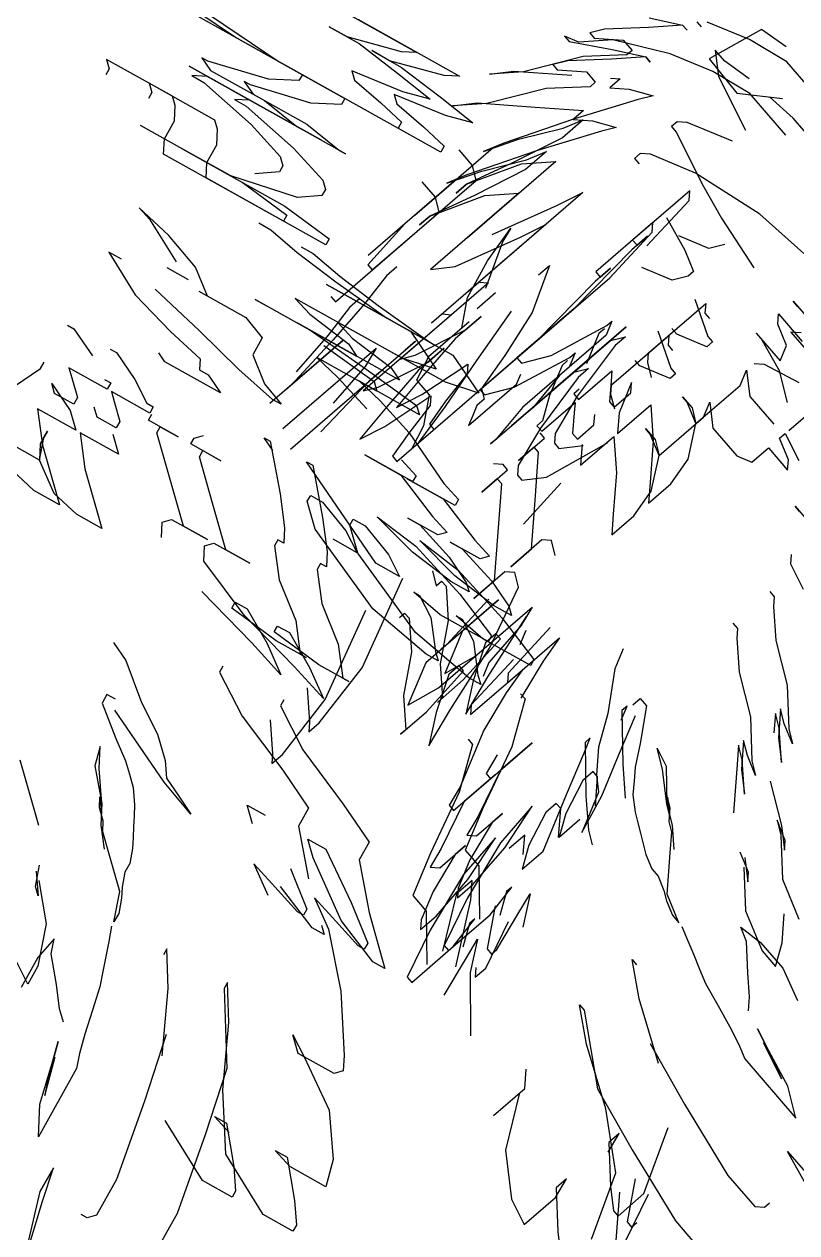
# Model space of a CAD drawing. Header units: millimetres. Extents: x 6517 to 10548, y -1828 to 1073.
# Drawn here: x 9346.73 to 9359.4, y 154.26 to 174.07 of the extents above; entities that cross this region are included whole.
import ezdxf

# ---------------------------------------------------------------- set-up
doc = ezdxf.new("R2010")
doc.units = ezdxf.units.MM
doc.layers.add('AĞAÇLAR', color=7, linetype='Continuous')
doc.layers.add('kapı', color=6, linetype='Continuous', lineweight=9)

# ---------------------------------------------------------------- blocks, each defined once
blk = doc.blocks.new('A$C06865A3D')
at = {"color": 84}
for p, q in [((2.5605, 1.8412), (2.5466, 1.7919)), ((2.5953, 1.837), (2.5594, 1.8279)), ((2.5859, 1.8456), (2.5605, 1.8412)), ((2.642, 1.8335), (2.5953, 1.837)), ((2.5594, 1.8279), (2.5232, 1.8129)), ((2.5839, 1.7878), (2.6147, 1.8122)), ((2.4856, 1.7805), (2.5102, 1.7963)), ((2.5102, 1.7963), (2.491, 1.7742)), ((2.5102, 1.7963), (2.516, 1.7958)), ((2.516, 1.7958), (2.5102, 1.7963)), ((2.5466, 1.7919), (2.5839, 1.7878)), ((2.491, 1.7742), (2.4655, 1.7467)), ((2.6105, 1.7562), (2.5718, 1.7402)), ((2.4655, 1.7467), (2.4588, 1.7355)), ((2.4647, 1.7351), (2.4834, 1.7513)), ((2.4947, 1.7446), (2.4692, 1.7171)), ((2.4834, 1.7513), (2.4951, 1.7504)), ((2.4951, 1.7504), (2.4947, 1.7446)), ((2.4588, 1.7355), (2.4647, 1.7351)), ((2.5167, 1.7254), (2.5351, 1.7357)), ((2.5351, 1.7357), (2.5284, 1.7245)), ((2.5652, 1.7345), (2.5647, 1.7282)), ((2.5718, 1.7402), (2.5652, 1.7345)), ((2.4988, 1.7208), (2.505, 1.7262)), ((2.5284, 1.7245), (2.5012, 1.6737)), ((2.505, 1.7262), (2.5042, 1.7145)), ((2.5042, 1.7145), (2.5167, 1.7254)), ((2.5647, 1.7282), (2.5709, 1.7278)), ((2.5709, 1.7278), (2.6197, 1.7117)), ((2.4692, 1.7171), (2.4424, 1.6721)), ((2.6197, 1.7117), (2.6504, 1.7031)), ((2.6504, 1.7031), (2.6996, 1.6927)), ((2.4362, 1.6667), (2.4737, 1.6992)), ((2.6146, 1.7005), (2.6098, 1.6363)), ((2.62, 1.6943), (2.6146, 1.7005)), ((2.6219, 1.6413), (2.62, 1.6943)), ((2.7499, 1.6958), (2.7436, 1.6963)), ((2.7436, 1.6963), (2.7747, 1.694)), ((2.6681, 1.6893), (2.661, 1.6773)), ((2.7676, 1.682), (2.7609, 1.6762)), ((2.4424, 1.6721), (2.4232, 1.6501)), ((2.5012, 1.6737), (2.4735, 1.617)), ((2.5003, 1.662), (2.5074, 1.6791)), ((2.5074, 1.6791), (2.5057, 1.6557)), ((2.661, 1.6773), (2.6352, 1.6667)), ((2.7609, 1.6762), (2.8044, 1.673)), ((2.4232, 1.6501), (2.4362, 1.6667)), ((2.4802, 1.6283), (2.5003, 1.662)), ((2.5057, 1.6557), (2.4906, 1.6099)), ((2.6165, 1.6476), (2.6152, 1.63)), ((2.6157, 1.6359), (2.6165, 1.6476)), ((2.6876, 1.5778), (2.6923, 1.642)), ((2.6923, 1.642), (2.6977, 1.6357)), ((2.4969, 1.6153), (2.5161, 1.6374)), ((2.5161, 1.6374), (2.5088, 1.5381)), ((2.5511, 1.6348), (2.5416, 1.5063)), ((2.5435, 1.6119), (2.5511, 1.6348)), ((2.6098, 1.6363), (2.6157, 1.6359)), ((2.6831, 1.6382), (2.7133, 1.6234)), ((2.6977, 1.6357), (2.7036, 1.6353)), ((2.819, 1.6156), (2.8203, 1.6343)), ((2.4664, 1.5999), (2.4802, 1.6283)), ((2.6152, 1.63), (2.6159, 1.5596)), ((2.7133, 1.6234), (2.7195, 1.623)), ((2.7195, 1.623), (2.719, 1.6167)), ((2.7625, 1.6135), (2.7572, 1.6264)), ((2.7572, 1.6264), (2.775, 1.6126)), ((2.2707, 1.5924), (2.3665, 1.6194)), ((2.3568, 1.6106), (2.3149, 1.5867)), ((2.3665, 1.6194), (2.3568, 1.6106)), ((2.4735, 1.617), (2.4664, 1.5999)), ((2.4759, 1.5699), (2.4969, 1.6153)), ((2.4906, 1.6099), (2.4759, 1.5699)), ((2.5217, 1.5548), (2.5435, 1.6119)), ((2.719, 1.6167), (2.6932, 1.6061)), ((2.7589, 1.5637), (2.7625, 1.6135)), ((2.775, 1.6126), (2.8061, 1.6103)), ((2.4664, 1.5613), (2.4699, 1.608)), ((2.6932, 1.6061), (2.687, 1.6066)), ((2.298, 1.5819), (2.3262, 1.5898)), ((2.3262, 1.5898), (2.3672, 1.5953)), ((2.3672, 1.5953), (2.4026, 1.5993)), ((2.4026, 1.5993), (2.3817, 1.5873)), ((2.3149, 1.5867), (2.298, 1.5819)), ((2.3817, 1.5873), (2.3382, 1.5689)), ((2.4682, 1.5846), (2.4507, 1.5859)), ((2.4794, 1.5779), (2.4682, 1.5846)), ((2.6503, 1.469), (2.6584, 1.5799)), ((2.6584, 1.5799), (2.652, 1.4923)), ((2.3382, 1.5689), (2.3454, 1.5649)), ((2.4708, 1.4612), (2.4794, 1.5779)), ((2.4759, 1.5699), (2.4751, 1.5582)), ((2.4751, 1.5582), (2.4759, 1.5699)), ((2.6304, 1.5174), (2.6459, 1.5691)), ((2.6459, 1.5691), (2.6463, 1.5749)), ((2.6463, 1.5749), (2.6513, 1.5628)), ((2.6572, 1.5624), (2.6638, 1.5736)), ((2.6638, 1.5736), (2.663, 1.562)), ((2.693, 1.5715), (2.6876, 1.5778)), ((2.7042, 1.5648), (2.693, 1.5715)), ((2.7407, 1.5713), (2.7345, 1.5718)), ((2.7345, 1.5718), (2.7469, 1.5709)), ((2.7589, 1.5637), (2.7407, 1.5713)), ((2.7469, 1.5709), (2.7589, 1.5637)), ((2.3454, 1.5649), (2.3752, 1.5672)), ((2.3752, 1.5672), (2.3993, 1.5679)), ((2.3993, 1.5679), (2.4009, 1.5623)), ((2.6159, 1.5596), (2.6112, 1.4953)), ((2.6465, 1.5658), (2.646, 1.5595)), ((2.646, 1.5595), (2.6566, 1.5337)), ((2.6513, 1.5628), (2.6474, 1.5103)), ((2.652, 1.4923), (2.6572, 1.5624)), ((2.663, 1.562), (2.6708, 1.5086)), ((2.7757, 1.5375), (2.7589, 1.5637)), ((2.7011, 1.543), (2.6953, 1.5496)), ((2.6953, 1.5496), (2.7059, 1.5238)), ((2.7174, 1.5105), (2.7202, 1.5478)), ((2.7202, 1.5478), (2.7437, 1.5273)), ((2.6735, 1.5074), (2.6762, 1.5448)), ((2.6762, 1.5448), (2.682, 1.5381)), ((2.682, 1.5381), (2.6935, 1.5247)), ((2.6997, 1.5243), (2.7011, 1.543)), ((2.7801, 1.5121), (2.7757, 1.5375)), ((2.2488, 1.5193), (2.3108, 1.5369)), ((2.3123, 1.5312), (2.293, 1.5136)), ((2.3108, 1.5369), (2.3123, 1.5312)), ((2.7437, 1.5273), (2.7667, 1.5006)), ((2.1796, 1.5059), (2.2488, 1.5193)), ((2.5487, 1.5234), (2.5414, 1.4242)), ((2.5416, 1.5063), (2.5425, 1.518)), ((2.5425, 1.518), (2.5487, 1.5234)), ((2.617, 1.4949), (2.6304, 1.5174)), ((2.6935, 1.5247), (2.6997, 1.5243)), ((2.7059, 1.5238), (2.7174, 1.5105)), ((2.293, 1.5136), (2.2455, 1.488)), ((2.4626, 1.5087), (2.465, 1.4616)), ((2.6474, 1.5103), (2.6507, 1.4748)), ((2.6677, 1.5141), (2.6672, 1.5079)), ((2.6672, 1.5079), (2.6735, 1.5074)), ((2.6708, 1.5086), (2.6799, 1.4727)), ((2.7782, 1.4872), (2.7801, 1.5121)), ((2.9048, 1.5069), (2.9106, 1.5065)), ((2.9106, 1.5065), (2.916, 1.5002)), ((2.3444, 1.5038), (2.2374, 1.4736)), ((2.2374, 1.4736), (2.3219, 1.4975)), ((2.2527, 1.484), (2.3034, 1.4983)), ((2.3219, 1.4975), (2.2543, 1.4784)), ((2.3034, 1.4983), (2.3388, 1.5022)), ((2.3388, 1.5022), (2.3444, 1.5038)), ((2.5645, 1.4988), (2.5624, 1.4696)), ((2.5632, 1.4813), (2.5645, 1.4988)), ((2.7667, 1.5006), (2.7782, 1.4872)), ((2.916, 1.5002), (2.938, 1.481)), ((2.2455, 1.488), (2.2398, 1.4864)), ((2.2398, 1.4864), (2.2527, 1.484)), ((2.6112, 1.4953), (2.617, 1.4949)), ((2.2543, 1.4784), (2.2446, 1.4696)), ((2.2559, 1.4727), (2.3098, 1.4758)), ((2.3098, 1.4758), (2.3467, 1.4741)), ((2.4837, 1.4778), (2.4829, 1.4661)), ((2.5481, 1.4354), (2.5632, 1.4813)), ((2.6911, 1.466), (2.704, 1.4826)), ((2.938, 1.481), (2.9717, 1.4609)), ((2.2446, 1.4696), (2.2559, 1.4727)), ((2.3467, 1.4741), (2.354, 1.4701)), ((2.354, 1.4701), (2.3555, 1.4644)), ((2.4829, 1.4661), (2.4866, 1.4365)), ((2.5624, 1.4696), (2.5652, 1.4283)), ((2.6507, 1.4748), (2.6503, 1.469)), ((2.6799, 1.4727), (2.6853, 1.4664)), ((2.6853, 1.4664), (2.6911, 1.466)), ((2.3555, 1.4644), (2.3418, 1.4484)), ((2.465, 1.4616), (2.4708, 1.4612)), ((2.576, 1.4158), (2.5853, 1.462)), ((2.5853, 1.462), (2.5907, 1.4558)), ((2.5907, 1.4558), (2.5943, 1.4261)), ((2.6762, 1.4636), (2.6704, 1.464)), ((2.6741, 1.4344), (2.6762, 1.4636)), ((2.9717, 1.4609), (2.9992, 1.4354)), ((2.2453, 1.4455), (2.1834, 1.4279)), ((2.2526, 1.4414), (2.2453, 1.4455)), ((2.4519, 1.4248), (2.5308, 1.4471)), ((2.5308, 1.4471), (2.5693, 1.4398)), ((2.6753, 1.4519), (2.6741, 1.4344)), ((2.6812, 1.4515), (2.6753, 1.4519)), ((2.7082, 1.4202), (2.6812, 1.4515)), ((2.2614, 1.4318), (2.2526, 1.4414)), ((2.3876, 1.437), (2.2749, 1.4052)), ((2.3394, 1.4356), (2.386, 1.4427)), ((2.386, 1.4427), (2.3876, 1.437)), ((2.5139, 1.4423), (2.4519, 1.4248)), ((2.4559, 1.432), (2.5082, 1.4407)), ((2.4866, 1.4365), (2.4894, 1.3952)), ((2.5082, 1.4407), (2.5139, 1.4423)), ((2.5326, 1.3451), (2.5399, 1.4443)), ((2.5399, 1.4443), (2.5391, 1.4326)), ((2.5414, 1.4242), (2.5481, 1.4354)), ((2.5693, 1.4398), (2.5428, 1.4262)), ((2.9929, 1.43), (2.9817, 1.4367)), ((2.9817, 1.4367), (2.9925, 1.4242)), ((2.9933, 1.4358), (2.9821, 1.4425)), ((2.9821, 1.4425), (2.9983, 1.4237)), ((3.0104, 1.4287), (2.9933, 1.4358)), ((2.9992, 1.4354), (3.0104, 1.4287)), ((2.1834, 1.4279), (2.1906, 1.4239)), ((2.2661, 1.4149), (2.2614, 1.4318)), ((2.3739, 1.421), (2.3852, 1.4242)), ((2.3852, 1.4242), (2.4149, 1.4265)), ((2.4149, 1.4265), (2.4559, 1.432)), ((2.5428, 1.4262), (2.4414, 1.3975)), ((2.5652, 1.4283), (2.5684, 1.3928)), ((2.5943, 1.4261), (2.5984, 1.4024)), ((3.0149, 1.4108), (2.9929, 1.43)), ((2.1906, 1.4239), (2.1922, 1.4183)), ((2.2887, 1.4212), (2.2436, 1.4085)), ((2.2749, 1.4052), (2.2661, 1.4149)), ((2.5125, 1.3113), (2.5203, 1.4164)), ((2.5203, 1.4164), (2.5248, 1.3985)), ((2.5684, 1.3928), (2.576, 1.4158)), ((2.7352, 1.3888), (2.7082, 1.4202)), ((2.9983, 1.4237), (3.0149, 1.4108)), ((2.7423, 1.4059), (2.7361, 1.4005)), ((2.7535, 1.3992), (2.7423, 1.4059)), ((2.5137, 1.3997), (2.418, 1.3727)), ((2.4414, 1.3975), (2.4599, 1.3967)), ((2.4599, 1.3967), (2.5009, 1.4022)), ((2.4872, 1.3862), (2.5394, 1.3949)), ((2.4894, 1.3952), (2.4913, 1.3422)), ((2.4956, 1.4006), (2.4896, 1.3189)), ((2.4909, 1.3364), (2.4956, 1.4006)), ((2.5009, 1.4022), (2.5137, 1.3997)), ((2.5248, 1.3985), (2.5276, 1.3572)), ((2.5394, 1.3949), (2.5467, 1.3908)), ((2.5984, 1.4024), (2.6043, 1.4019)), ((2.7361, 1.4005), (2.7335, 1.3655)), ((2.5467, 1.3908), (2.4903, 1.3749)), ((2.7335, 1.3655), (2.7352, 1.3888)), ((3.0195, 1.3928), (3.0532, 1.3727)), ((2.418, 1.3727), (2.4292, 1.3759)), ((2.4903, 1.3749), (2.5145, 1.3756)), ((2.5145, 1.3756), (2.5514, 1.3739)), ((3.0644, 1.366), (3.0473, 1.3732)), ((3.0473, 1.3732), (3.0586, 1.3665)), ((3.0532, 1.3727), (3.0698, 1.3598)), ((2.6029, 1.3642), (2.6214, 1.3633)), ((2.6214, 1.3633), (2.6229, 1.3577)), ((3.0586, 1.3665), (3.086, 1.341)), ((3.0698, 1.3598), (3.0644, 1.366)), ((2.6229, 1.3577), (2.5779, 1.3449)), ((2.5779, 1.3449), (2.6117, 1.3545)), ((2.6117, 1.3545), (2.6559, 1.3487)), ((2.7941, 1.3527), (2.7961, 1.2997)), ((2.8015, 1.2935), (2.8058, 1.3519)), ((2.8058, 1.3519), (2.8099, 1.3281)), ((2.6559, 1.3487), (2.6744, 1.3479)), ((2.6744, 1.3479), (2.6703, 1.3407)), ((2.7862, 1.2853), (2.773, 1.345)), ((2.8879, 1.3517), (2.8875, 1.3458)), ((2.8875, 1.3458), (2.9203, 1.3141)), ((2.8929, 1.3396), (2.8879, 1.3517)), ((2.6703, 1.3407), (2.6422, 1.3327)), ((2.6422, 1.3327), (2.6534, 1.3359)), ((2.6534, 1.3359), (2.6904, 1.3342)), ((2.6904, 1.3342), (2.7161, 1.3293)), ((2.7812, 1.3361), (2.7862, 1.3239)), ((3.086, 1.341), (3.1202, 1.3267)), ((2.7234, 1.3253), (2.7064, 1.3205)), ((2.7161, 1.3293), (2.7234, 1.3253)), ((2.7449, 1.3211), (2.7445, 1.3153)), ((2.8099, 1.3281), (2.819, 1.2922)), ((2.6228, 1.3151), (2.6638, 1.3206)), ((2.6654, 1.315), (2.6228, 1.3151)), ((2.6638, 1.3206), (2.7193, 1.3181)), ((2.7064, 1.3205), (2.6654, 1.315)), ((2.6888, 1.3159), (2.7, 1.3092)), ((2.7, 1.3092), (2.7004, 1.3151)), ((2.7004, 1.3151), (2.7063, 1.3147)), ((2.7063, 1.3147), (2.7283, 1.2954)), ((2.7193, 1.3181), (2.7635, 1.3123)), ((2.7635, 1.3123), (2.7651, 1.3067)), ((2.765, 1.3162), (2.7642, 1.3045)), ((2.7708, 1.3158), (2.765, 1.3162)), ((2.7732, 1.2686), (2.7708, 1.3158)), ((2.9203, 1.3141), (2.9423, 1.2948)), ((2.7651, 1.3067), (2.72, 1.294)), ((2.7642, 1.3045), (2.7795, 1.274)), ((2.507, 1.2945), (2.5126, 1.2961)), ((2.5198, 1.2921), (2.507, 1.2945)), ((2.5126, 1.2961), (2.5503, 1.2703)), ((2.5697, 1.2879), (2.5809, 1.2911)), ((2.5809, 1.2911), (2.6123, 1.2878)), ((2.7048, 1.215), (2.6754, 1.2935)), ((2.72, 1.294), (2.6903, 1.2916)), ((2.6903, 1.2916), (2.6959, 1.2932)), ((2.6959, 1.2932), (2.716, 1.2867)), ((2.7283, 1.2954), (2.7495, 1.2645)), ((2.7432, 1.2978), (2.7581, 1.2614)), ((2.7581, 1.2614), (2.7661, 1.2902)), ((2.7961, 1.2997), (2.8015, 1.2935)), ((2.8162, 1.2948), (2.822, 1.2944)), ((2.822, 1.2944), (2.8428, 1.2576)), ((2.9069, 1.2916), (2.9061, 1.2799)), ((2.9127, 1.2911), (2.9069, 1.2916)), ((2.929, 1.2723), (2.9127, 1.2911)), ((2.5712, 1.2823), (2.5697, 1.2879)), ((2.5929, 1.2702), (2.5712, 1.2823)), ((2.6323, 1.2813), (2.6098, 1.275)), ((2.6123, 1.2878), (2.6323, 1.2813)), ((2.716, 1.2867), (2.7392, 1.269)), ((2.7953, 1.2494), (2.7862, 1.2853)), ((2.9061, 1.2799), (2.9156, 1.2498)), ((2.5503, 1.2703), (2.5736, 1.2526)), ((2.6757, 1.2571), (2.5929, 1.2702)), ((2.7795, 1.274), (2.7953, 1.2494)), ((2.8493, 1.2254), (2.8527, 1.2721)), ((2.8527, 1.2721), (2.8501, 1.2371)), ((2.7352, 1.2618), (2.6757, 1.2571)), ((2.7465, 1.265), (2.7352, 1.2618)), ((2.7392, 1.269), (2.7465, 1.265)), ((2.7495, 1.2645), (2.7715, 1.2453)), ((2.7711, 1.2394), (2.7732, 1.2686)), ((2.5736, 1.2526), (2.5824, 1.2429)), ((2.8428, 1.2576), (2.8622, 1.2034)), ((2.9156, 1.2498), (2.9259, 1.2315)), ((2.9259, 1.2315), (2.9277, 1.2548)), ((2.3203, 1.2439), (2.3263, 1.2456)), ((2.3263, 1.2456), (2.3538, 1.2404)), ((2.4264, 1.2353), (2.4248, 1.2409)), ((2.4545, 1.2433), (2.4264, 1.2353)), ((2.4376, 1.2385), (2.4545, 1.2433)), ((2.4392, 1.2329), (2.4376, 1.2385)), ((2.5824, 1.2429), (2.5767, 1.2413)), ((2.5767, 1.2413), (2.5783, 1.2357)), ((2.7715, 1.2453), (2.7711, 1.2394)), ((2.8389, 1.2438), (2.8434, 1.2258)), ((2.3829, 1.2292), (2.3468, 1.219)), ((2.3752, 1.2335), (2.3812, 1.2352)), ((2.3812, 1.2352), (2.3829, 1.2292)), ((2.4753, 1.2127), (2.4392, 1.2329)), ((2.5783, 1.2357), (2.6016, 1.218)), ((2.8501, 1.2371), (2.8646, 1.1949)), ((2.8996, 1.1923), (2.8909, 1.234)), ((2.8909, 1.234), (2.8938, 1.1927)), ((2.3468, 1.219), (2.3545, 1.2147)), ((2.6016, 1.218), (2.6361, 1.2034)), ((2.8434, 1.2258), (2.8493, 1.2254)), ((2.3545, 1.2147), (2.3699, 1.2061)), ((2.5115, 1.1925), (2.4753, 1.2127)), ((2.7121, 1.1557), (2.7048, 1.215)), ((2.8754, 1.1824), (2.8776, 1.2116)), ((2.8776, 1.2116), (2.8767, 1.1999)), ((2.9039, 1.212), (2.9026, 1.1945)), ((2.9147, 1.1995), (2.9039, 1.212)), ((2.3459, 1.1993), (2.3733, 1.1941)), ((2.3536, 1.195), (2.3459, 1.1993)), ((2.3716, 1.2001), (2.3536, 1.195)), ((2.3699, 1.2061), (2.3716, 1.2001)), ((2.5002, 1.1893), (2.534, 1.1989)), ((2.534, 1.1989), (2.5115, 1.1925)), ((2.6361, 1.2034), (2.6594, 1.1857)), ((2.8622, 1.2034), (2.8772, 1.167)), ((2.8767, 1.1999), (2.8858, 1.164)), ((3.0718, 1.1821), (3.0439, 1.2017)), ((3.0439, 1.2017), (3.0497, 1.2013)), ((2.3733, 1.1941), (2.3887, 1.1855)), ((2.4961, 1.1821), (2.5002, 1.1893)), ((2.665, 1.1873), (2.6368, 1.1793)), ((2.6594, 1.1857), (2.665, 1.1873)), ((2.8646, 1.1949), (2.8691, 1.177)), ((2.8938, 1.1927), (2.9074, 1.1389)), ((2.9024, 1.151), (2.8996, 1.1923)), ((2.3887, 1.1855), (2.3527, 1.1753)), ((2.505, 1.1724), (2.4961, 1.1821)), ((2.5886, 1.1778), (2.5999, 1.181)), ((2.5902, 1.1722), (2.5886, 1.1778)), ((2.6368, 1.1793), (2.5902, 1.1722)), ((2.5999, 1.181), (2.6328, 1.1721)), ((2.8691, 1.177), (2.8754, 1.1824)), ((2.9471, 1.1619), (2.9426, 1.1798)), ((2.9426, 1.1798), (2.9584, 1.1552)), ((3.1225, 1.1548), (3.0718, 1.1821)), ((2.3527, 1.1753), (2.3775, 1.1564)), ((2.6328, 1.1721), (2.6601, 1.1616)), ((2.6838, 1.1696), (2.7059, 1.1503)), ((2.8772, 1.167), (2.8947, 1.1658)), ((2.9275, 1.1727), (2.927, 1.1668)), ((2.927, 1.1668), (2.9374, 1.1484)), ((2.9311, 1.143), (2.9275, 1.1727)), ((2.3775, 1.1564), (2.4083, 1.1392)), ((2.6231, 1.1633), (2.562, 1.1642)), ((2.6601, 1.1616), (2.6231, 1.1633)), ((2.7113, 1.1441), (2.7121, 1.1557)), ((2.8858, 1.164), (2.8957, 1.1398)), ((2.8947, 1.1658), (2.9275, 1.134)), ((2.9562, 1.126), (2.9471, 1.1619)), ((3.1055, 1.162), (3.1629, 1.146)), ((2.7059, 1.1503), (2.7113, 1.1441)), ((2.9011, 1.1335), (2.9024, 1.151)), ((2.9288, 1.1515), (2.95, 1.1206)), ((2.9608, 1.1081), (2.9463, 1.1502)), ((3.1629, 1.146), (3.232, 1.1291)), ((2.4083, 1.1392), (2.4237, 1.1306)), ((2.8957, 1.1398), (2.9011, 1.1335)), ((2.9074, 1.1389), (2.9219, 1.0968)), ((2.9277, 1.0963), (2.9311, 1.143)), ((3.2733, 1.132), (3.2737, 1.1378)), ((2.4237, 1.1306), (2.3997, 1.1238)), ((2.6198, 1.1319), (2.6214, 1.1263)), ((2.6214, 1.1263), (2.6616, 1.1134)), ((2.9558, 1.1202), (2.9562, 1.126)), ((3.232, 1.1291), (3.267, 1.1266)), ((3.267, 1.1266), (3.2733, 1.132)), ((2.3997, 1.1238), (2.374, 1.123)), ((2.95, 1.1206), (2.9558, 1.1202)), ((3.1923, 1.0675), (3.167, 1.1222)), ((2.6616, 1.1134), (2.7186, 1.1052)), ((2.7186, 1.1052), (2.7572, 1.0978)), ((2.9599, 1.0964), (2.9608, 1.1081)), ((2.7572, 1.0978), (2.762, 1.081)), ((2.9219, 1.0968), (2.9277, 1.0963)), ((2.9545, 1.1026), (2.9599, 1.0964)), ((3.1411, 1.0889), (3.1403, 1.0772)), ((3.1457, 1.0709), (3.1411, 1.0889)), ((2.762, 1.081), (2.7997, 1.0551)), ((3.1403, 1.0772), (3.1677, 1.0517)), ((2.7185, 1.0626), (2.7354, 1.0674)), ((3.1902, 1.0383), (3.1923, 1.0675)), ((2.7329, 1.0545), (2.7185, 1.0626)), ((2.7828, 1.0504), (2.8173, 1.0358)), ((3.1677, 1.0517), (3.1843, 1.0387)), ((2.8317, 1.0277), (2.7875, 1.0335)), ((2.8173, 1.0358), (2.8189, 1.0302)), ((2.8358, 1.035), (2.843, 1.0309)), ((3.1843, 1.0387), (3.1902, 1.0383)), ((2.7578, 1.0312), (2.7851, 1.0206)), ((2.7763, 1.0303), (2.7578, 1.0312)), ((2.8132, 1.0286), (2.7763, 1.0303)), ((2.8189, 1.0302), (2.8132, 1.0286)), ((2.843, 1.0309), (2.8317, 1.0277)), ((2.7566, 0.9275), (2.7582, 0.9219)), ((2.7815, 0.9042), (2.7566, 0.9275)), ((2.8183, 0.8599), (2.7815, 0.9042)), ((2.8079, 0.8752), (2.8351, 0.8221)), ((2.8866, 0.8549), (2.8979, 0.8581)), ((2.8979, 0.8581), (2.9284, 0.8363)), ((2.9051, 0.854), (2.8866, 0.8549)), ((2.9284, 0.8363), (2.9444, 0.8226)), ((2.8351, 0.8221), (2.8654, 0.7577)), ((2.9179, 0.809), (2.8592, 0.8228)), ((2.946, 0.817), (2.9179, 0.809)), ((2.9444, 0.8226), (2.946, 0.817)), ((2.8654, 0.7577), (2.875, 0.724)), ((2.875, 0.724), (2.8709, 0.7168)), ((2.8709, 0.7168), (2.8653, 0.7152))]:
    blk.add_line(p, q, dxfattribs=at)
at = {"color": 87}
for p, q in [((2.5227, 1.8065), (2.5169, 1.807)), ((2.633, 1.8067), (2.606, 1.8053)), ((2.6827, 1.803), (2.633, 1.8067)), ((2.5575, 1.7998), (2.545, 1.8007)), ((2.545, 1.8007), (2.5628, 1.7868)), ((2.5922, 1.7955), (2.5564, 1.7864)), ((2.5828, 1.8041), (2.5575, 1.7998)), ((2.6389, 1.7921), (2.5922, 1.7955)), ((2.5564, 1.7864), (2.5201, 1.7715)), ((2.5628, 1.7868), (2.6116, 1.7707)), ((2.5201, 1.7715), (2.4771, 1.7453)), ((2.4825, 1.739), (2.5072, 1.7548)), ((2.5072, 1.7548), (2.4879, 1.7328)), ((2.5072, 1.7548), (2.513, 1.7544)), ((2.513, 1.7544), (2.5072, 1.7548)), ((2.4771, 1.7453), (2.4579, 1.7232)), ((2.4517, 1.7178), (2.4825, 1.739)), ((2.4579, 1.7232), (2.4458, 1.7183)), ((2.4879, 1.7328), (2.4625, 1.7053)), ((2.671, 1.7288), (2.6075, 1.7147)), ((2.7212, 1.7314), (2.671, 1.7288)), ((2.4458, 1.7183), (2.4517, 1.7178)), ((2.6075, 1.7147), (2.5688, 1.6988)), ((2.4625, 1.7053), (2.4558, 1.6941)), ((2.4616, 1.6936), (2.4804, 1.7099)), ((2.4916, 1.7032), (2.4661, 1.6757)), ((2.4804, 1.7099), (2.492, 1.709)), ((2.492, 1.709), (2.4916, 1.7032)), ((2.4558, 1.6941), (2.4616, 1.6936)), ((2.5137, 1.6839), (2.532, 1.6943)), ((2.532, 1.6943), (2.5253, 1.6831)), ((2.5621, 1.693), (2.5617, 1.6868)), ((2.5688, 1.6988), (2.5621, 1.693)), ((2.4957, 1.6794), (2.502, 1.6848)), ((2.5253, 1.6831), (2.4981, 1.6322)), ((2.502, 1.6848), (2.5011, 1.6731)), ((2.5011, 1.6731), (2.5137, 1.6839)), ((2.5617, 1.6868), (2.5679, 1.6863)), ((2.4661, 1.6757), (2.4394, 1.6307)), ((2.4707, 1.6577), (2.4957, 1.6794)), ((2.7482, 1.6731), (2.7424, 1.6797)), ((2.7424, 1.6797), (2.7735, 1.6774)), ((2.7664, 1.6655), (2.7482, 1.6731)), ((2.6167, 1.6702), (2.6473, 1.6617)), ((2.6473, 1.6617), (2.6655, 1.6541)), ((2.7717, 1.6525), (2.7664, 1.6655)), ((2.4331, 1.6253), (2.4707, 1.6577)), ((2.6115, 1.6591), (2.6068, 1.5949)), ((2.6169, 1.6528), (2.6115, 1.6591)), ((2.6189, 1.5999), (2.6169, 1.6528)), ((2.6655, 1.6541), (2.6651, 1.6479)), ((2.7468, 1.6544), (2.7406, 1.6548)), ((2.7406, 1.6548), (2.7717, 1.6525)), ((2.7774, 1.6459), (2.7468, 1.6544)), ((2.6651, 1.6479), (2.6579, 1.6359)), ((2.7965, 1.6507), (2.7645, 1.6406)), ((2.8014, 1.6316), (2.7774, 1.6459)), ((2.3107, 1.6037), (2.4065, 1.6307)), ((2.4065, 1.6307), (2.3968, 1.6219)), ((2.4394, 1.6307), (2.4201, 1.6086)), ((2.4981, 1.6322), (2.4705, 1.5756)), ((2.4973, 1.6206), (2.5044, 1.6376)), ((2.5044, 1.6376), (2.5027, 1.6143)), ((2.6579, 1.6359), (2.6321, 1.6253)), ((2.7645, 1.6406), (2.7579, 1.6348)), ((2.3968, 1.6219), (2.3549, 1.5979)), ((2.4201, 1.6086), (2.4331, 1.6253)), ((2.4772, 1.5868), (2.4973, 1.6206)), ((2.4072, 1.6066), (2.4426, 1.6106)), ((2.4426, 1.6106), (2.4217, 1.5986)), ((2.5027, 1.6143), (2.4876, 1.5684)), ((2.8182, 1.6053), (2.8187, 1.6115)), ((2.8187, 1.6115), (2.8431, 1.6035)), ((2.338, 1.5932), (2.3662, 1.6011)), ((2.3662, 1.6011), (2.4072, 1.6066)), ((2.6012, 1.3605), (2.6189, 1.5999)), ((2.6135, 1.6061), (2.6122, 1.5886)), ((2.6126, 1.5944), (2.6135, 1.6061)), ((2.6845, 1.5363), (2.6893, 1.6005)), ((2.6893, 1.6005), (2.6947, 1.5943)), ((2.8364, 1.5977), (2.8182, 1.6053)), ((2.3549, 1.5979), (2.338, 1.5932)), ((2.4217, 1.5986), (2.3782, 1.5802)), ((2.4938, 1.5739), (2.513, 1.5959)), ((2.513, 1.5959), (2.5057, 1.4967)), ((2.548, 1.5933), (2.5386, 1.4649)), ((2.5405, 1.5704), (2.548, 1.5933)), ((2.6068, 1.5949), (2.6126, 1.5944)), ((2.68, 1.5967), (2.7102, 1.582)), ((2.6947, 1.5943), (2.7005, 1.5938)), ((2.8159, 1.5742), (2.8173, 1.5929)), ((2.8173, 1.5929), (2.8422, 1.591)), ((2.8422, 1.591), (2.8364, 1.5977)), ((2.3782, 1.5802), (2.3854, 1.5762)), ((2.4152, 1.5785), (2.4393, 1.5792)), ((2.4393, 1.5792), (2.4409, 1.5736)), ((2.4634, 1.5585), (2.4772, 1.5868)), ((2.6122, 1.5886), (2.6128, 1.5181)), ((2.7102, 1.582), (2.7164, 1.5815)), ((2.7164, 1.5815), (2.716, 1.5753)), ((2.7595, 1.5721), (2.7542, 1.585)), ((2.7542, 1.585), (2.7719, 1.5712)), ((2.4409, 1.5736), (2.2099, 1.5084)), ((2.3854, 1.5762), (2.4152, 1.5785)), ((2.4705, 1.5756), (2.4634, 1.5585)), ((2.4729, 1.5284), (2.4938, 1.5739)), ((2.4876, 1.5684), (2.4729, 1.5284)), ((2.5187, 1.5133), (2.5405, 1.5704)), ((2.716, 1.5753), (2.6902, 1.5647)), ((2.7558, 1.5223), (2.7595, 1.5721)), ((2.7719, 1.5712), (2.803, 1.5689)), ((2.803, 1.5689), (2.8159, 1.5742)), ((2.8745, 1.5732), (2.8686, 1.5736)), ((2.8686, 1.5736), (2.8861, 1.5723)), ((2.4668, 1.5665), (2.4595, 1.4673)), ((2.4634, 1.5198), (2.4668, 1.5665)), ((2.6902, 1.5647), (2.684, 1.5651)), ((2.2888, 1.5306), (2.3507, 1.5482)), ((2.3507, 1.5482), (2.3523, 1.5425)), ((2.3523, 1.5425), (2.333, 1.5249)), ((2.4651, 1.5432), (2.4476, 1.5445)), ((2.4763, 1.5365), (2.4651, 1.5432)), ((2.6472, 1.4275), (2.6554, 1.5385)), ((2.6554, 1.5385), (2.6489, 1.4509)), ((2.901, 1.536), (2.8956, 1.5423)), ((2.2196, 1.5172), (2.2888, 1.5306)), ((2.4677, 1.4197), (2.4763, 1.5365)), ((2.4729, 1.5284), (2.472, 1.5168)), ((2.472, 1.5168), (2.4729, 1.5284)), ((2.6273, 1.476), (2.6429, 1.5276)), ((2.6429, 1.5276), (2.6433, 1.5335)), ((2.6433, 1.5335), (2.6483, 1.5214)), ((2.6541, 1.521), (2.6608, 1.5322)), ((2.6608, 1.5322), (2.6599, 1.5205)), ((2.6899, 1.53), (2.6845, 1.5363)), ((2.7012, 1.5233), (2.6899, 1.53)), ((2.7376, 1.5299), (2.7314, 1.5304)), ((2.7314, 1.5304), (2.7438, 1.5294)), ((2.7558, 1.5223), (2.7376, 1.5299)), ((2.7438, 1.5294), (2.7558, 1.5223)), ((2.9239, 1.5284), (2.901, 1.536)), ((2.333, 1.5249), (2.2855, 1.4993)), ((2.6128, 1.5181), (2.6081, 1.4539)), ((2.6434, 1.5243), (2.643, 1.5181)), ((2.643, 1.5181), (2.6536, 1.4923)), ((2.6483, 1.5214), (2.6444, 1.4688)), ((2.6489, 1.4509), (2.6541, 1.521)), ((2.6599, 1.5205), (2.6677, 1.4671)), ((2.7726, 1.496), (2.7558, 1.5223)), ((2.3844, 1.5151), (2.2774, 1.4849)), ((2.2774, 1.4849), (2.3619, 1.5088)), ((2.2927, 1.4953), (2.3434, 1.5096)), ((2.3619, 1.5088), (2.2943, 1.4897)), ((2.3434, 1.5096), (2.3788, 1.5135)), ((2.3788, 1.5135), (2.3844, 1.5151)), ((2.5057, 1.4967), (2.5187, 1.5133)), ((2.698, 1.5015), (2.6923, 1.5082)), ((2.2855, 1.4993), (2.2798, 1.4977)), ((2.2798, 1.4977), (2.2927, 1.4953)), ((2.6704, 1.466), (2.6732, 1.5034)), ((2.6732, 1.5034), (2.6789, 1.4967)), ((2.6789, 1.4967), (2.6904, 1.4833)), ((2.6967, 1.4829), (2.698, 1.5015)), ((2.701, 1.4412), (2.717, 1.4987)), ((2.7144, 1.469), (2.7171, 1.5064)), ((2.7171, 1.5064), (2.7406, 1.4859)), ((2.2943, 1.4897), (2.2846, 1.4809)), ((2.2959, 1.484), (2.3497, 1.4871)), ((2.3497, 1.4871), (2.3867, 1.4854)), ((2.6536, 1.4923), (2.6646, 1.4727)), ((2.7406, 1.4859), (2.7637, 1.4591)), ((2.777, 1.4707), (2.7726, 1.496)), ((2.2846, 1.4809), (2.2959, 1.484)), ((2.3955, 1.4757), (2.3818, 1.4597)), ((2.3867, 1.4854), (2.3939, 1.4814)), ((2.3939, 1.4814), (2.3955, 1.4757)), ((2.5457, 1.482), (2.5384, 1.3827)), ((2.5386, 1.4649), (2.5394, 1.4766)), ((2.5394, 1.4766), (2.5457, 1.482)), ((2.6139, 1.4535), (2.6273, 1.476)), ((2.6904, 1.4833), (2.6967, 1.4829)), ((2.7029, 1.4824), (2.7144, 1.469)), ((2.6444, 1.4688), (2.6476, 1.4334)), ((2.6646, 1.4727), (2.6642, 1.4665)), ((2.6642, 1.4665), (2.6704, 1.466)), ((2.6677, 1.4671), (2.6768, 1.4312)), ((2.7752, 1.4458), (2.777, 1.4707)), ((2.9017, 1.4655), (2.9075, 1.4651)), ((2.2853, 1.4567), (2.2233, 1.4392)), ((2.2925, 1.4527), (2.2853, 1.4567)), ((2.3818, 1.4597), (2.3287, 1.4325)), ((2.4919, 1.4361), (2.5708, 1.4584)), ((2.5615, 1.4573), (2.5593, 1.4281)), ((2.5602, 1.4398), (2.5615, 1.4573)), ((2.5708, 1.4584), (2.6093, 1.4511)), ((2.7637, 1.4591), (2.7752, 1.4458)), ((2.9075, 1.4651), (2.9129, 1.4588)), ((2.9129, 1.4588), (2.935, 1.4396)), ((2.2836, 1.4198), (2.3794, 1.4469)), ((2.3014, 1.443), (2.2925, 1.4527)), ((2.4276, 1.4483), (2.3149, 1.4165)), ((2.3794, 1.4469), (2.426, 1.454)), ((2.426, 1.454), (2.4276, 1.4483)), ((2.5539, 1.4536), (2.4919, 1.4361)), ((2.4959, 1.4433), (2.5482, 1.452)), ((2.5482, 1.452), (2.5539, 1.4536)), ((2.6093, 1.4511), (2.5828, 1.4375)), ((2.6081, 1.4539), (2.6139, 1.4535)), ((2.7131, 1.4462), (2.7155, 1.399)), ((2.2233, 1.4392), (2.2306, 1.4352)), ((2.2306, 1.4352), (2.2322, 1.4296)), ((2.3061, 1.4262), (2.3014, 1.443)), ((2.4139, 1.4323), (2.4252, 1.4355)), ((2.4252, 1.4355), (2.4549, 1.4378)), ((2.4549, 1.4378), (2.4959, 1.4433)), ((2.4807, 1.4364), (2.4798, 1.4247)), ((2.5828, 1.4375), (2.4813, 1.4088)), ((2.5451, 1.394), (2.5602, 1.4398)), ((2.688, 1.4245), (2.701, 1.4412)), ((2.935, 1.4396), (2.9687, 1.4195)), ((2.3287, 1.4325), (2.2836, 1.4198)), ((2.3149, 1.4165), (2.3061, 1.4262)), ((2.4798, 1.4247), (2.4835, 1.3951)), ((2.5593, 1.4281), (2.5621, 1.3869)), ((2.6476, 1.4334), (2.6472, 1.4275)), ((2.6768, 1.4312), (2.6822, 1.425)), ((2.6822, 1.425), (2.688, 1.4245)), ((2.4619, 1.4201), (2.4677, 1.4197)), ((2.5729, 1.3743), (2.5822, 1.4206)), ((2.5822, 1.4206), (2.5876, 1.4143)), ((2.5876, 1.4143), (2.5913, 1.3847)), ((2.6673, 1.4226), (2.6611, 1.4172)), ((2.6731, 1.4222), (2.6673, 1.4226)), ((2.671, 1.393), (2.6731, 1.4222)), ((2.9687, 1.4195), (2.9961, 1.394)), ((2.5537, 1.411), (2.4579, 1.384)), ((2.4813, 1.4088), (2.4998, 1.408)), ((2.4998, 1.408), (2.5409, 1.4135)), ((2.5271, 1.3975), (2.5794, 1.4061)), ((2.5409, 1.4135), (2.5537, 1.411)), ((2.5794, 1.4061), (2.5867, 1.4021)), ((2.6723, 1.4105), (2.671, 1.393)), ((2.6781, 1.4101), (2.6723, 1.4105)), ((2.7051, 1.3787), (2.6781, 1.4101)), ((2.4692, 1.3872), (2.5271, 1.3975)), ((2.4835, 1.3951), (2.4863, 1.3538)), ((2.5295, 1.3036), (2.5369, 1.4029)), ((2.5867, 1.4021), (2.5303, 1.3862)), ((2.5369, 1.4029), (2.536, 1.3912)), ((2.5384, 1.3827), (2.5451, 1.394)), ((2.9898, 1.3886), (2.9786, 1.3953)), ((2.9786, 1.3953), (2.9894, 1.3827)), ((2.9903, 1.3944), (2.979, 1.4011)), ((2.979, 1.4011), (2.9952, 1.3823)), ((3.0073, 1.3873), (2.9903, 1.3944)), ((2.9961, 1.394), (3.0073, 1.3873)), ((2.4579, 1.384), (2.4692, 1.3872)), ((2.5303, 1.3862), (2.5544, 1.3869)), ((2.536, 1.3912), (2.5375, 1.3324)), ((2.5544, 1.3869), (2.5914, 1.3852)), ((2.5621, 1.3869), (2.5654, 1.3514)), ((2.5913, 1.3847), (2.5954, 1.3609)), ((2.5914, 1.3852), (2.6429, 1.3755)), ((2.9894, 1.3827), (3.0164, 1.3514)), ((3.0119, 1.3693), (2.9898, 1.3886)), ((2.5654, 1.3514), (2.5729, 1.3743)), ((2.6429, 1.3755), (2.6613, 1.3746)), ((2.6613, 1.3746), (2.6629, 1.369)), ((2.7321, 1.3474), (2.7051, 1.3787)), ((2.9952, 1.3823), (3.0119, 1.3693)), ((2.6629, 1.369), (2.6179, 1.3562)), ((2.6179, 1.3562), (2.6517, 1.3658)), ((2.6517, 1.3658), (2.6959, 1.36)), ((2.7393, 1.3645), (2.733, 1.3591)), ((2.7505, 1.3578), (2.7393, 1.3645)), ((2.5954, 1.3609), (2.6012, 1.3605)), ((2.7103, 1.352), (2.6821, 1.344)), ((2.6959, 1.36), (2.7144, 1.3592)), ((2.7144, 1.3592), (2.7103, 1.352)), ((2.733, 1.3591), (2.7304, 1.324)), ((2.7699, 1.3035), (2.7505, 1.3578)), ((2.763, 1.2488), (2.7708, 1.3539)), ((2.7708, 1.3539), (2.7753, 1.3359)), ((2.6821, 1.344), (2.6934, 1.3472)), ((2.6934, 1.3472), (2.7304, 1.3455)), ((2.7304, 1.324), (2.7321, 1.3474)), ((2.7304, 1.3455), (2.7561, 1.3406)), ((2.6628, 1.3264), (2.7038, 1.3319)), ((2.7038, 1.3319), (2.7593, 1.3293)), ((2.7464, 1.3318), (2.7054, 1.3263)), ((2.7399, 1.3327), (2.7419, 1.2797)), ((2.7462, 1.3381), (2.7401, 1.2563)), ((2.7414, 1.2738), (2.7462, 1.3381)), ((2.7633, 1.3366), (2.7464, 1.3318)), ((2.7561, 1.3406), (2.7633, 1.3366)), ((2.7753, 1.3359), (2.7781, 1.2946)), ((3.0614, 1.3246), (3.0443, 1.3317)), ((3.0501, 1.3313), (3.0668, 1.3183)), ((2.7054, 1.3263), (2.6628, 1.3264)), ((2.7593, 1.3293), (2.8035, 1.3236)), ((2.8035, 1.3236), (2.8051, 1.318)), ((3.0555, 1.325), (3.083, 1.2995)), ((3.0668, 1.3183), (3.0614, 1.3246)), ((3.1134, 1.3149), (3.108, 1.3211)), ((2.8051, 1.318), (2.76, 1.3052)), ((2.7911, 1.3113), (2.7931, 1.2583)), ((3.1242, 1.3023), (3.1134, 1.3149)), ((2.5469, 1.3058), (2.5526, 1.3074)), ((2.5598, 1.3034), (2.5469, 1.3058)), ((2.5526, 1.3074), (2.5903, 1.2816)), ((2.5984, 1.296), (2.5598, 1.3034)), ((2.6096, 1.2992), (2.6209, 1.3024)), ((2.6209, 1.3024), (2.6523, 1.2991)), ((2.76, 1.3052), (2.7303, 1.3029)), ((2.7303, 1.3029), (2.7359, 1.3045)), ((2.7359, 1.3045), (2.756, 1.298)), ((2.7831, 1.2438), (2.7699, 1.3035)), ((2.7985, 1.252), (2.8028, 1.3104)), ((2.8028, 1.3104), (2.8069, 1.2866)), ((2.8848, 1.3102), (2.8844, 1.3044)), ((2.8844, 1.3044), (2.9172, 1.2726)), ((2.8898, 1.2981), (2.8848, 1.3102)), ((3.1346, 1.284), (3.1242, 1.3023)), ((2.6498, 1.2863), (2.5984, 1.296)), ((2.6112, 1.2936), (2.6096, 1.2992)), ((2.6329, 1.2815), (2.6112, 1.2936)), ((2.6723, 1.2926), (2.6498, 1.2863)), ((2.6523, 1.2991), (2.6723, 1.2926)), ((2.756, 1.298), (2.7792, 1.2803)), ((2.7781, 1.2946), (2.7831, 1.2825)), ((2.9047, 1.2618), (2.8898, 1.2981)), ((3.083, 1.2995), (3.1171, 1.2853)), ((2.5903, 1.2816), (2.6135, 1.2639)), ((2.7157, 1.2684), (2.6329, 1.2815)), ((2.7419, 1.2797), (2.7414, 1.2738)), ((2.7792, 1.2803), (2.7865, 1.2763)), ((2.8069, 1.2866), (2.8159, 1.2507)), ((3.1171, 1.2853), (3.1346, 1.284)), ((2.697, 1.2678), (2.6974, 1.2736)), ((2.6974, 1.2736), (2.7032, 1.2732)), ((2.7032, 1.2732), (2.7252, 1.254)), ((2.7752, 1.2731), (2.7157, 1.2684)), ((2.762, 1.2748), (2.7611, 1.2631)), ((2.7678, 1.2743), (2.762, 1.2748)), ((2.7702, 1.2272), (2.7678, 1.2743)), ((2.7865, 1.2763), (2.7752, 1.2731)), ((2.9172, 1.2726), (2.9393, 1.2534)), ((2.4648, 1.2522), (2.4688, 1.2594)), ((2.6135, 1.2639), (2.6224, 1.2542)), ((2.7611, 1.2631), (2.7764, 1.2326)), ((2.9246, 1.2134), (2.9047, 1.2618)), ((2.3603, 1.2552), (2.3663, 1.2569)), ((2.3663, 1.2569), (2.3937, 1.2517)), ((2.3937, 1.2517), (2.4152, 1.2448)), ((2.4663, 1.2466), (2.4648, 1.2522)), ((2.4945, 1.2545), (2.4663, 1.2466)), ((2.4776, 1.2498), (2.4945, 1.2545)), ((2.4792, 1.2441), (2.4776, 1.2498)), ((2.6224, 1.2542), (2.6167, 1.2526)), ((2.6167, 1.2526), (2.6183, 1.247)), ((2.7017, 1.1735), (2.6723, 1.252)), ((2.7252, 1.254), (2.7464, 1.2231)), ((2.7401, 1.2563), (2.755, 1.22)), ((2.755, 1.22), (2.763, 1.2488)), ((2.7931, 1.2583), (2.7985, 1.252)), ((2.8159, 1.2507), (2.8358, 1.2023)), ((2.9039, 1.2501), (2.903, 1.2385)), ((2.9097, 1.2497), (2.9039, 1.2501)), ((2.9259, 1.2309), (2.9097, 1.2497)), ((2.9393, 1.2534), (2.9505, 1.2467)), ((2.4229, 1.2405), (2.3868, 1.2303)), ((2.4152, 1.2448), (2.4212, 1.2465)), ((2.4212, 1.2465), (2.4229, 1.2405)), ((2.5153, 1.224), (2.4792, 1.2441)), ((2.6183, 1.247), (2.6416, 1.2293)), ((2.7922, 1.208), (2.7831, 1.2438)), ((2.903, 1.2385), (2.9125, 1.2084)), ((2.3868, 1.2303), (2.3945, 1.226)), ((2.6416, 1.2293), (2.6761, 1.2147)), ((2.7764, 1.2326), (2.7922, 1.208)), ((2.8119, 1.2356), (2.8177, 1.2352)), ((2.8177, 1.2352), (2.8384, 1.1984)), ((2.8462, 1.1839), (2.8497, 1.2306)), ((2.8497, 1.2306), (2.8471, 1.1956)), ((2.3945, 1.226), (2.4099, 1.2174)), ((2.5514, 1.2038), (2.5153, 1.224)), ((2.7464, 1.2231), (2.7685, 1.2038)), ((2.768, 1.198), (2.7702, 1.2272)), ((2.3301, 1.2014), (2.3285, 1.2074)), ((2.3936, 1.2063), (2.3859, 1.2106)), ((2.4116, 1.2114), (2.3936, 1.2063)), ((2.4099, 1.2174), (2.4116, 1.2114)), ((2.5402, 1.2006), (2.574, 1.2102)), ((2.574, 1.2102), (2.5514, 1.2038)), ((2.6761, 1.2147), (2.6994, 1.197)), ((2.9125, 1.2084), (2.9229, 1.19)), ((2.9229, 1.19), (2.9246, 1.2134)), ((2.3249, 1.174), (2.3301, 1.2014)), ((2.4133, 1.2054), (2.4287, 1.1968)), ((2.5361, 1.1934), (2.5402, 1.2006)), ((2.705, 1.1986), (2.6768, 1.1906)), ((2.6994, 1.197), (2.705, 1.1986)), ((2.7685, 1.2038), (2.768, 1.198)), ((2.8358, 1.2023), (2.8404, 1.1844)), ((2.8384, 1.1984), (2.8579, 1.1442)), ((2.4287, 1.1968), (2.3927, 1.1866)), ((2.3927, 1.1866), (2.4175, 1.1677)), ((2.5449, 1.1837), (2.5361, 1.1934)), ((2.6286, 1.1891), (2.6398, 1.1923)), ((2.6302, 1.1835), (2.6286, 1.1891)), ((2.6768, 1.1906), (2.6302, 1.1835)), ((2.6398, 1.1923), (2.6728, 1.1834)), ((2.8471, 1.1956), (2.8616, 1.1535)), ((2.8965, 1.1509), (2.8879, 1.1926)), ((2.8879, 1.1926), (2.8907, 1.1513)), ((2.602, 1.1755), (2.5449, 1.1837)), ((2.6728, 1.1834), (2.7001, 1.1729)), ((2.8404, 1.1844), (2.8462, 1.1839)), ((3.2821, 1.1716), (3.2534, 1.1796)), ((3.2534, 1.1796), (3.2767, 1.1779)), ((2.372, 1.1678), (2.3754, 1.1558)), ((2.3737, 1.1618), (2.372, 1.1678)), ((2.4175, 1.1677), (2.4483, 1.1505)), ((2.6631, 1.1746), (2.602, 1.1755)), ((2.7001, 1.1729), (2.6631, 1.1746)), ((2.7091, 1.1143), (2.7017, 1.1735)), ((2.8724, 1.1409), (2.8745, 1.1701)), ((2.8745, 1.1701), (2.8736, 1.1584)), ((2.3848, 1.1455), (2.3737, 1.1618)), ((2.3754, 1.1558), (2.3848, 1.1455)), ((2.8736, 1.1584), (2.8827, 1.1226)), ((2.3848, 1.1455), (2.3368, 1.132)), ((2.4139, 1.1343), (2.3848, 1.1455)), ((2.4483, 1.1505), (2.4637, 1.1419)), ((2.6769, 1.1481), (2.6785, 1.1425)), ((2.8616, 1.1535), (2.8661, 1.1355)), ((2.8907, 1.1513), (2.9043, 1.0975)), ((2.8994, 1.1096), (2.8965, 1.1509)), ((2.8996, 1.1528), (2.8983, 1.1353)), ((2.9104, 1.1403), (2.8996, 1.1528)), ((2.4397, 1.1351), (2.4139, 1.1343)), ((2.4637, 1.1419), (2.4397, 1.1351)), ((2.6785, 1.1425), (2.7187, 1.1295)), ((2.8579, 1.1442), (2.8728, 1.1079)), ((2.8661, 1.1355), (2.8724, 1.1409)), ((2.8983, 1.1353), (2.9244, 1.0923)), ((2.9419, 1.091), (2.9104, 1.1403)), ((3.0674, 1.1229), (3.0395, 1.1425)), ((3.0395, 1.1425), (3.0454, 1.1421)), ((3.0454, 1.1421), (3.1011, 1.1028)), ((2.6808, 1.1281), (2.7028, 1.1089)), ((2.7187, 1.1295), (2.7757, 1.1213)), ((2.9244, 1.1312), (2.924, 1.1254)), ((2.924, 1.1254), (2.9344, 1.107)), ((2.9281, 1.1016), (2.9244, 1.1312)), ((2.7757, 1.1213), (2.8143, 1.114)), ((2.8827, 1.1226), (2.8927, 1.0983)), ((2.9428, 1.1027), (2.9382, 1.1206)), ((2.9382, 1.1206), (2.954, 1.096)), ((3.1182, 1.0956), (3.0674, 1.1229)), ((2.7028, 1.1089), (2.7082, 1.1026)), ((2.7082, 1.1026), (2.7091, 1.1143)), ((2.8143, 1.114), (2.8191, 1.0971)), ((2.8728, 1.1079), (2.8903, 1.1066)), ((2.8903, 1.1066), (2.9231, 1.0748)), ((2.8981, 1.0921), (2.8994, 1.1096)), ((2.8191, 1.0971), (2.8568, 1.0713)), ((2.8927, 1.0983), (2.8981, 1.0921)), ((2.9043, 1.0975), (2.9188, 1.0553)), ((2.9246, 1.0549), (2.9281, 1.1016)), ((2.9519, 1.0668), (2.9428, 1.1027)), ((2.954, 1.096), (2.9923, 1.058)), ((3.1011, 1.1028), (3.1586, 1.0868)), ((3.1627, 1.063), (3.1182, 1.0956)), ((2.7756, 1.0787), (2.7925, 1.0835)), ((2.7925, 1.0835), (2.8399, 1.0665)), ((3.1586, 1.0868), (3.2277, 1.07)), ((2.79, 1.0707), (2.7756, 1.0787)), ((2.8446, 1.0496), (2.79, 1.0707)), ((2.8399, 1.0665), (2.8744, 1.052)), ((2.8568, 1.0713), (2.8929, 1.0511)), ((3.0568, 1.0591), (3.046, 1.0716)), ((3.188, 1.0083), (3.1627, 1.063)), ((3.178, 1.0712), (3.1992, 1.0403)), ((3.21, 1.0277), (3.1955, 1.0699)), ((3.2277, 1.07), (3.2627, 1.0674)), ((2.9188, 1.0553), (2.9246, 1.0549)), ((3.0543, 1.024), (3.0568, 1.0591)), ((3.0564, 1.0532), (3.0826, 1.0102)), ((3.1767, 1.0537), (3.2037, 1.0223)), ((2.8149, 1.0473), (2.8422, 1.0368)), ((2.8334, 1.0464), (2.8149, 1.0473)), ((2.8704, 1.0447), (2.8334, 1.0464)), ((2.8889, 1.0439), (2.8446, 1.0496)), ((2.876, 1.0463), (2.8704, 1.0447)), ((2.8744, 1.052), (2.876, 1.0463)), ((2.9001, 1.0471), (2.8889, 1.0439)), ((2.8929, 1.0511), (2.9001, 1.0471)), ((3.205, 1.0398), (3.2054, 1.0457)), ((2.8422, 1.0368), (2.8871, 1.0069)), ((3.1992, 1.0403), (3.205, 1.0398)), ((3.1368, 1.0297), (3.1359, 1.018)), ((3.1413, 1.0118), (3.1368, 1.0297)), ((3.1359, 1.018), (3.1633, 0.9925)), ((3.1387, 0.9767), (3.1413, 1.0118)), ((2.8871, 1.0069), (2.928, 0.9699)), ((3.0826, 1.0102), (3.1158, 0.9843)), ((3.1633, 0.9925), (3.18, 0.9796)), ((3.1158, 0.9843), (3.1387, 0.9767)), ((2.928, 0.9699), (2.9368, 0.9602)), ((2.9368, 0.9602), (2.9328, 0.953)), ((2.5539, 0.9527), (2.5684, 0.9446)), ((2.8845, 0.9515), (2.9046, 0.945)), ((2.899, 0.9434), (2.8845, 0.9515)), ((2.9328, 0.953), (2.899, 0.9434)), ((2.5684, 0.9446), (2.6045, 0.9245)), ((2.8137, 0.9437), (2.8153, 0.938)), ((2.8386, 0.9203), (2.8137, 0.9437)), ((2.9046, 0.945), (2.952, 0.928)), ((2.8153, 0.938), (2.865, 0.8913)), ((2.8754, 0.876), (2.8386, 0.9203)), ((2.952, 0.928), (2.9841, 0.9006)), ((2.6397, 0.8858), (2.6293, 0.9011)), ((2.9841, 0.9006), (2.9961, 0.8797)), ((2.6309, 0.8955), (2.647, 0.8818)), ((2.6382, 0.8914), (2.6686, 0.8697)), ((2.865, 0.8913), (2.8922, 0.8382)), ((2.647, 0.8818), (2.6397, 0.8858)), ((2.9961, 0.8797), (2.9623, 0.8702)), ((2.6686, 0.8697), (2.6894, 0.8391)), ((2.9163, 0.839), (2.8754, 0.876)), ((2.9438, 0.871), (2.955, 0.8742)), ((2.9623, 0.8702), (2.9438, 0.871)), ((2.955, 0.8742), (2.9855, 0.8524)), ((2.9855, 0.8524), (3.0016, 0.8387)), ((2.6894, 0.8391), (2.6942, 0.8222)), ((2.8922, 0.8382), (2.9225, 0.7739)), ((2.975, 0.8251), (2.9163, 0.839)), ((3.0016, 0.8387), (3.0031, 0.8331)), ((2.6942, 0.8222), (2.6741, 0.8287)), ((3.0031, 0.8331), (2.975, 0.8251)), ((2.9225, 0.7739), (2.9321, 0.7401)), ((2.8203, 0.7268), (2.8266, 0.7042)), ((2.8339, 0.7002), (2.8203, 0.7268)), ((2.8266, 0.7042), (2.849, 0.668)), ((2.8594, 0.6527), (2.8339, 0.7002))]:
    blk.add_line(p, q, dxfattribs=at)
at = {"color": 72}
for p, q in [((2.5349, 1.5362), (2.5291, 1.5701)), ((2.5291, 1.5701), (2.5323, 1.5573)), ((2.5741, 1.5584), (2.575, 1.5709)), ((2.575, 1.5709), (2.593, 1.532)), ((2.5323, 1.5573), (2.5503, 1.5184)), ((2.5449, 1.5021), (2.5349, 1.5362)), ((2.593, 1.532), (2.6024, 1.4895)), ((2.5574, 1.5012), (2.5589, 1.5219)), ((2.5884, 1.4696), (2.5797, 1.5204)), ((2.56, 1.4801), (2.5449, 1.5021)), ((2.5606, 1.4884), (2.5572, 1.4427)), ((2.6024, 1.4895), (2.6083, 1.4556)), ((2.6267, 1.4793), (2.6232, 1.4879)), ((2.6227, 1.4253), (2.6267, 1.4793)), ((2.5975, 1.423), (2.5884, 1.4696)), ((2.6083, 1.4556), (2.6163, 1.4508)), ((2.6163, 1.4508), (2.6157, 1.4425)), ((2.5572, 1.4427), (2.564, 1.4213)), ((2.6157, 1.4425), (2.6192, 1.4339)), ((2.6192, 1.4339), (2.6227, 1.4253)), ((2.564, 1.4213), (2.5806, 1.42)), ((2.5806, 1.42), (2.5957, 1.398)), ((2.6031, 1.385), (2.5975, 1.423)), ((2.5957, 1.398), (2.6025, 1.3766)), ((2.6025, 1.3766), (2.6031, 1.385)), ((2.8508, 1.3838), (2.8579, 1.3666)), ((2.8579, 1.3666), (2.8806, 1.3356)), ((2.8905, 1.3558), (2.8911, 1.3641)), ((2.8911, 1.3641), (2.8994, 1.3635)), ((2.8994, 1.3635), (2.9183, 1.337)), ((2.3269, 1.3592), (2.2926, 1.3581)), ((2.2926, 1.3581), (2.3057, 1.3575)), ((2.3057, 1.3575), (2.3475, 1.3477)), ((2.3624, 1.3562), (2.3269, 1.3592)), ((2.387, 1.3459), (2.3624, 1.3562)), ((2.3789, 1.3436), (2.4231, 1.3561)), ((2.4231, 1.3561), (2.4454, 1.3537)), ((2.4454, 1.3537), (2.4499, 1.3377)), ((2.3658, 1.3442), (2.3457, 1.3385)), ((2.9126, 1.3166), (2.8985, 1.351)), ((2.9474, 1.3349), (2.9314, 1.3444)), ((2.9314, 1.3444), (2.9477, 1.339)), ((2.4499, 1.3377), (2.4745, 1.3273)), ((2.8806, 1.3356), (2.8954, 1.3095)), ((2.9183, 1.337), (2.9295, 1.3195)), ((2.971, 1.3164), (2.9474, 1.3349)), ((2.9477, 1.339), (2.971, 1.3164)), ((2.4888, 1.3227), (2.4504, 1.3205)), ((2.4745, 1.3273), (2.4968, 1.325)), ((2.4968, 1.325), (2.4888, 1.3227)), ((2.9752, 1.3161), (2.9672, 1.3209)), ((2.9672, 1.3209), (2.979, 1.3117)), ((2.313, 1.3163), (2.301, 1.3129)), ((2.301, 1.3129), (2.3427, 1.3031)), ((2.4029, 1.3201), (2.3514, 1.3185)), ((2.4504, 1.3205), (2.4029, 1.3201)), ((2.9268, 1.2821), (2.9126, 1.3166)), ((2.9295, 1.3195), (2.9372, 1.3106)), ((2.9372, 1.3106), (2.9449, 1.3016)), ((2.979, 1.3117), (2.971, 1.3164)), ((2.971, 1.3164), (2.987, 1.3069)), ((2.9829, 1.3072), (2.9752, 1.3161)), ((2.3427, 1.3031), (2.3862, 1.3024)), ((2.3862, 1.3024), (2.4206, 1.3035)), ((2.4206, 1.3035), (2.4269, 1.2966)), ((2.8954, 1.3095), (2.9108, 1.2916)), ((2.9449, 1.3016), (2.9567, 1.2924)), ((2.9909, 1.3024), (2.9829, 1.3072)), ((2.987, 1.3069), (3.0027, 1.2932)), ((3.0024, 1.289), (2.9909, 1.3024)), ((2.4532, 1.2954), (2.4011, 1.2806)), ((2.4269, 1.2966), (2.4349, 1.2988)), ((2.4349, 1.2988), (2.444, 1.2971)), ((2.444, 1.2971), (2.4532, 1.2954)), ((2.9108, 1.2916), (2.9226, 1.2824)), ((2.9567, 1.2924), (2.9647, 1.2876)), ((2.4011, 1.2806), (2.3919, 1.2824)), ((2.9226, 1.2824), (2.9297, 1.2652)), ((2.9368, 1.2479), (2.9268, 1.2821)), ((2.9647, 1.2876), (2.9727, 1.2829)), ((2.9727, 1.2829), (2.9807, 1.2781)), ((3.0255, 1.2623), (3.0024, 1.289)), ((3.0899, 1.2868), (3.1109, 1.2894)), ((3.102, 1.2817), (3.0899, 1.2868)), ((3.1216, 1.2635), (3.102, 1.2817)), ((3.1109, 1.2894), (3.14, 1.2873)), ((3.14, 1.2873), (3.1684, 1.2768)), ((2.9807, 1.2781), (2.9887, 1.2733)), ((2.9887, 1.2733), (3.0009, 1.2683)), ((2.9297, 1.2652), (2.9368, 1.2479)), ((3.0009, 1.2683), (3.0092, 1.2677)), ((3.0092, 1.2677), (3.0213, 1.2626)), ((3.0213, 1.2626), (3.0293, 1.2578)), ((3.0498, 1.2521), (3.0255, 1.2623)), ((3.1372, 1.2499), (3.1216, 1.2635)), ((3.0293, 1.2578), (3.0415, 1.2527)), ((3.0415, 1.2527), (3.0498, 1.2521)), ((3.0539, 1.2518), (3.0661, 1.2467)), ((3.1449, 1.2409), (3.1372, 1.2499)), ((3.0661, 1.2467), (3.0782, 1.2417)), ((3.0782, 1.2417), (3.0904, 1.2366)), ((3.0904, 1.2366), (3.1025, 1.2315)), ((3.1025, 1.2315), (3.123, 1.2258)), ((3.1775, 1.2302), (3.1612, 1.2355)), ((3.1612, 1.2355), (3.1938, 1.2248)), ((3.206, 1.2197), (3.1734, 1.2305)), ((3.2143, 1.2191), (3.1775, 1.2302)), ((3.123, 1.2258), (3.1434, 1.2201)), ((3.1434, 1.2201), (3.1597, 1.2148)), ((3.1938, 1.2248), (3.206, 1.2197)), ((3.2383, 1.2048), (3.2143, 1.2191)), ((3.1597, 1.2148), (3.1718, 1.2097)), ((3.1718, 1.2097), (3.2383, 1.2048)), ((2.5395, 1.0802), (2.5579, 1.0768)), ((2.5579, 1.0768), (2.5927, 1.0607)), ((2.5927, 1.0607), (2.6213, 1.0514)), ((2.5749, 1.047), (2.5669, 1.0447)), ((2.5669, 1.0447), (2.5692, 1.0367)), ((2.6213, 1.0514), (2.6419, 1.0399)), ((2.5692, 1.0367), (2.5989, 1.0235)), ((2.6178, 1.0331), (2.5812, 1.0401)), ((2.6544, 1.0262), (2.6178, 1.0331)), ((2.6419, 1.0399), (2.6533, 1.0302)), ((2.5989, 1.0235), (2.6183, 1.016)), ((2.6533, 1.0302), (2.6716, 1.0267)), ((2.6899, 1.0232), (2.6544, 1.0262)), ((2.6716, 1.0267), (2.6899, 1.0232)), ((2.6183, 1.016), (2.6286, 1.0102)), ((2.5943, 1.0092), (2.6028, 0.9943)), ((2.6068, 0.9954), (2.5943, 1.0092)), ((2.6286, 1.0102), (2.6389, 1.0045)), ((2.6389, 1.0045), (2.6503, 0.9948)), ((2.6028, 0.9943), (2.6296, 0.9759)), ((2.6296, 0.9759), (2.6068, 0.9954)), ((2.6503, 0.9948), (2.6566, 0.9879)), ((2.6566, 0.9879), (2.6629, 0.981)), ((2.6629, 0.981), (2.6691, 0.9741)), ((2.6245, 0.9788), (2.6359, 0.9691)), ((2.6308, 0.9719), (2.6245, 0.9788)), ((2.6296, 0.9759), (2.6422, 0.9622)), ((2.6359, 0.9691), (2.6296, 0.9759)), ((2.6411, 0.9662), (2.6308, 0.9719)), ((2.6691, 0.9741), (2.6754, 0.9672)), ((2.6473, 0.9593), (2.6411, 0.9662)), ((2.6422, 0.9622), (2.6587, 0.9496)), ((2.6754, 0.9672), (2.6828, 0.9564)), ((2.6628, 0.9507), (2.6473, 0.9593)), ((2.6936, 0.9335), (2.6628, 0.9507)), ((2.6828, 0.9564), (2.6851, 0.9483)), ((2.6851, 0.9483), (2.6925, 0.9375)), ((2.6925, 0.9375), (2.6988, 0.9306)), ((2.7084, 0.9117), (2.6936, 0.9335)), ((2.6988, 0.9306), (2.7062, 0.9197)), ((2.7062, 0.9197), (2.7084, 0.9117)), ((2.7095, 0.9077), (2.717, 0.8968)), ((2.717, 0.8968), (2.7244, 0.8859)), ((2.7244, 0.8859), (2.7318, 0.875)), ((2.7318, 0.875), (2.7392, 0.8641)), ((2.6825, 0.8654), (2.6842, 0.8443)), ((2.6899, 0.8546), (2.6825, 0.8654)), ((2.7392, 0.8641), (2.7488, 0.8453)), ((2.7116, 0.8391), (2.6899, 0.8546)), ((2.6842, 0.8443), (2.6921, 0.8162)), ((2.7282, 0.8264), (2.7116, 0.8391)), ((2.7488, 0.8453), (2.7585, 0.8264)), ((2.7385, 0.8207), (2.7282, 0.8264)), ((2.7585, 0.8264), (2.767, 0.8115)), ((2.747, 0.8058), (2.7641, 0.776)), ((2.7555, 0.7909), (2.747, 0.8058)), ((2.767, 0.8115), (2.7744, 0.8006)), ((2.7715, 0.7651), (2.7544, 0.7949)), ((2.7744, 0.8006), (2.7926, 0.7365)), ((2.7737, 0.7571), (2.7555, 0.7909)), ((2.7641, 0.776), (2.7715, 0.7651)), ((2.7926, 0.7365), (2.7737, 0.7571))]:
    blk.add_line(p, q, dxfattribs=at)
blk = doc.blocks.new('21')
at = {"layer": 'AĞAÇLAR', "xscale": 100.0000000000477, "yscale": 100.0000000000477, "zscale": 100.0000000000477, "rotation": 224.9999999999528}
blk.add_blockref('A$C06865A3D', (6127.91, 8049.89), dxfattribs=at)

msp = doc.modelspace()

# ---------------------------------------------------------------- block references
at = {"layer": 'kapı', "color": 7, "xscale": 0.1920239999773912, "yscale": 0.1920239999773912, "zscale": 0.1920239999773912, "rotation": 90}
msp.add_blockref('21', (10844.822, -992.951, 469.979), dxfattribs=at)

doc.saveas('drawing.dxf')
